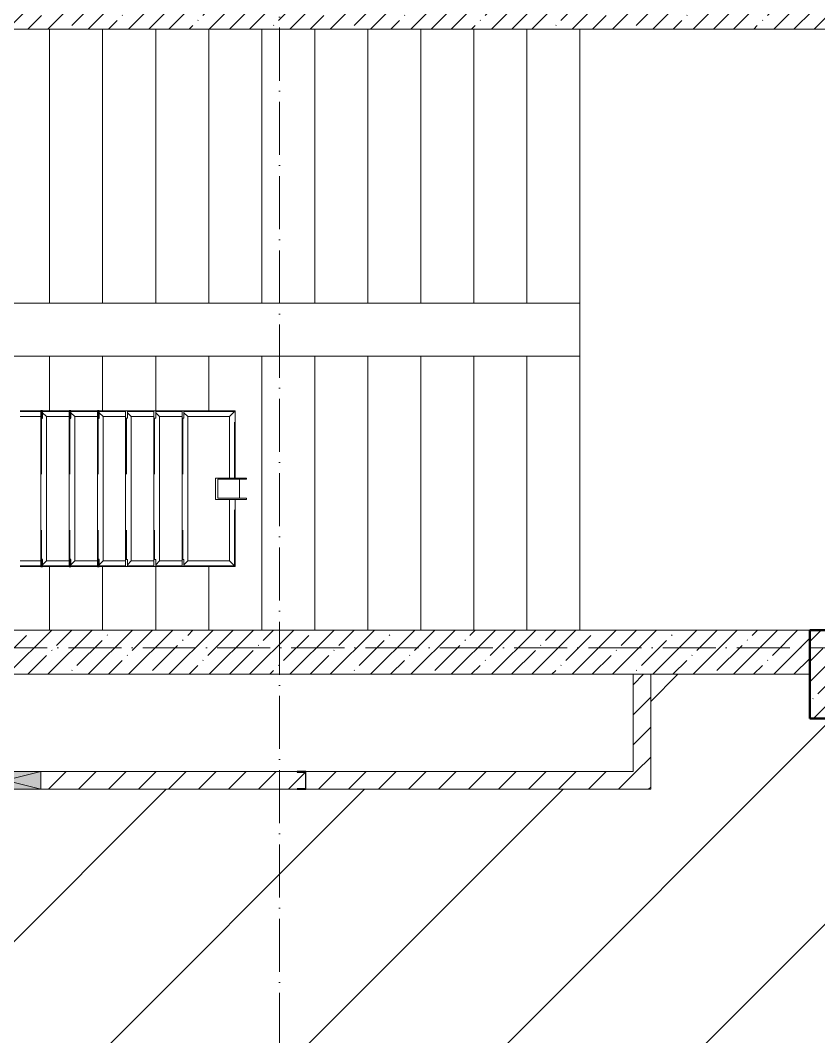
# Model space of a CAD drawing. Header units: millimetres. Extents: x -17017 to 628417, y -109036 to 199237.
# Drawn here: x 542094 to 546610, y -48735 to -42985 of the extents above; entities that cross this region are included whole.
import ezdxf

# ---------------------------------------------------------------- set-up
doc = ezdxf.new("R2010")
doc.units = ezdxf.units.MM
doc.linetypes.add('50_200_ШТРИХ_1Т_ш5_п1_п1_', pattern=[700, 500, -100, 0, -100])
doc.linetypes.add('Штрих', pattern=[635, 317.5, -317.5])
for name, color, linetype, lineweight in [('A-DETL-GENF-OTLN', 7, 'Continuous', 9), ('A-GENM-____-HDLN', 7, 'Штрих', 9), ('A-GENM-____-MCUT', 7, 'Continuous', 25), ('A-GENM-____-OTLN', 7, 'Continuous', 9), ('A-GENM-____-OTLN-1', 7, 'Continuous', 25), ('A-GLAZ-____-OTLN', 7, 'Continuous', 9), ('A-WALL-____-MCUT-1', 7, 'Continuous', 9), ('A-WALL-____-PATT-1', 7, 'Continuous', 9), ('A-WALL-FNSH-MCUT-1', 7, 'Continuous', 9), ('S-COLS-____-MCUT', 7, 'Continuous', 50), ('S-COLS-____-OTLN', 7, 'Continuous', 9), ('S-GRID-____-OTLN-1', 7, '50_200_ШТРИХ_1Т_ш5_п1_п1_', 9), ('S-STRS-____-OTLN-1', 7, 'Continuous', 9), ('стяжа', 7, 'Continuous', 30)]:
    doc.layers.add(name, color=color, linetype=linetype, lineweight=lineweight)
pattern_1 = [(45, (523510.01, -90515.61), (-84.8528, 84.8528), [])]
pattern_2 = [(45, (523510, -90515.61), (-114.04925, 114.04925), []), (45, (523624.06, -90515.61), (-114.04925, 114.04925), [201.612, -40.322, 3.353, -36.97])]

# ---------------------------------------------------------------- blocks, each defined once
blk = doc.blocks.new('ОМ_Труба_ГОСТ 8639-82 - ОМ_Труба_ГОСТ 8639-82-26350154-АР1_План отверстий 3 этажа в осях 1-64_А-ГГ')
at = {"layer": 'A-GENM-____-OTLN'}
for p, q in [((19689.1, 44821), (19689.1, 44941)), ((19689.1, 44941), (19864.1, 44941)), ((19864.1, 44935), (19701.2, 44935)), ((19701.2, 44935), (19701.2, 44827)), ((19824, 44935), (19824, 44827)), ((19864.1, 44941), (19864.1, 44935)), ((19864.1, 44821), (19689.1, 44821)), ((19701.2, 44827), (19864.1, 44827)), ((19864.1, 44827), (19864.1, 44821))]:
    blk.add_line(p, q, dxfattribs=at)
blk = doc.blocks.new('ОМ_Уголок_ГОСТ 8509-93 - ОМ_Уголок_ГОСТ 8509-93-26349651-АР1_План отверстий 3 этажа в осях 1-64_А-ГГ')
at = {"layer": 'A-GENM-____-HDLN'}
for p, q in [((4, -4), (380, -4)), ((500, -4), (876, -4))]:
    blk.add_line(p, q, dxfattribs=at)
at = {"layer": 'A-GENM-____-OTLN'}
for p, q in [((380, 0), (0, 0)), ((32, -32), (0, 0)), ((32, -32), (380, -32)), ((880, 0), (500, 0)), ((500, -32), (848, -32)), ((880, 0), (848, -32))]:
    blk.add_line(p, q, dxfattribs=at)
blk = doc.blocks.new('ОМ_Уголок_ГОСТ 8509-93 - ОМ_Уголок_ГОСТ 8509-93-V88-АР1_План отверстий 3 этажа в осях 1-64_А-ГГ')
at = {"layer": 'A-GENM-____-HDLN'}
blk.add_line((40, -4), (840, -4), dxfattribs=at)
at = {"layer": 'A-GENM-____-OTLN'}
for p, q in [((32, -32), (10, -10)), ((32, -32), (848, -32)), ((840, 0), (40, 0)), ((870, -10), (848, -32))]:
    blk.add_line(p, q, dxfattribs=at)
blk = doc.blocks.new('ОМ_Уголок_ГОСТ 8509-93 - ОМ_Уголок_ГОСТ 8509-93-19082047-АР1_План отверстий 3 этажа в осях 1-64_А-ГГ')
at = {"layer": 'A-GENM-____-HDLN'}
blk.add_line((10, -4), (296, -4), dxfattribs=at)
at = {"layer": 'A-GENM-____-OTLN'}
for p, q in [((300, 0), (10, 0)), ((32, -32), (10, -10)), ((32, -32), (268, -32)), ((300, 0), (268, -32))]:
    blk.add_line(p, q, dxfattribs=at)
blk = doc.blocks.new('ОМ_Уголок_ГОСТ 8509-93 - ОМ_Уголок_ГОСТ 8509-93-V89-АР1_План отверстий 3 этажа в осях 1-64_А-ГГ')
at = {"layer": 'A-GENM-____-HDLN'}
blk.add_line((4, -4), (290, -4), dxfattribs=at)
at = {"layer": 'A-GENM-____-OTLN'}
for p, q in [((290, 0), (0, 0)), ((32, -32), (0, 0)), ((32, -32), (268, -32)), ((290, -10), (268, -32))]:
    blk.add_line(p, q, dxfattribs=at)
blk = doc.blocks.new('ОМ_Уголок_ГОСТ 8509-93 - ОМ_Уголок_ГОСТ 8509-93-V90-АР1_План отверстий 3 этажа в осях 1-64_А-ГГ')
at = {"layer": 'A-GENM-____-HDLN'}
blk.add_line((10, -4), (160, -4), dxfattribs=at)
at = {"layer": 'A-GENM-____-OTLN'}
for p, q in [((160, 0), (10, 0)), ((32, -32), (10, -10)), ((32, -32), (160, -32))]:
    blk.add_line(p, q, dxfattribs=at)
blk = doc.blocks.new('ОМ_Уголок_ГОСТ 8509-93 - ОМ_Уголок_ГОСТ 8509-93-V91-АР1_План отверстий 3 этажа в осях 1-64_А-ГГ')
at = {"layer": 'A-GENM-____-HDLN'}
blk.add_line((140, -4), (290, -4), dxfattribs=at)
at = {"layer": 'A-GENM-____-OTLN'}
for p, q in [((290, 0), (140, 0)), ((140, -32), (268, -32)), ((290, -10), (268, -32))]:
    blk.add_line(p, q, dxfattribs=at)
blk = doc.blocks.new('ОМ_Уголок_ГОСТ 8509-93 - ОМ_Уголок_ГОСТ 8509-93-V93-АР1_План отверстий 3 этажа в осях 1-64_А-ГГ')
at = {"layer": 'A-GENM-____-HDLN'}
blk.add_line((44.3, -4), (160, -4), dxfattribs=at)
at = {"layer": 'A-GENM-____-OTLN'}
for p, q in [((160, 0), (44.3, 0)), ((44.3, -32), (160, -32))]:
    blk.add_line(p, q, dxfattribs=at)
blk = doc.blocks.new('ОМ_Уголок_ГОСТ 8509-93 - ОМ_Уголок_ГОСТ 8509-93-V94-АР1_План отверстий 3 этажа в осях 1-64_А-ГГ')
at = {"layer": 'A-GENM-____-HDLN'}
blk.add_line((140, -4), (255.7, -4), dxfattribs=at)
at = {"layer": 'A-GENM-____-OTLN'}
for p, q in [((255.7, 0), (140, 0)), ((140, -32), (255.7, -32))]:
    blk.add_line(p, q, dxfattribs=at)
blk = doc.blocks.new('ОМ_Полоса_Трапеция прямоугольная_Прокат_ГОСТ 103-2006 - ОМ_Полоса_Трапеция прямоугольная_Прокат_ГОСТ 103-2006-19082130-АР1_План отверстий 3 этажа в осях 1-64_А-ГГ')
at = {"layer": 'A-GENM-____-OTLN'}
for p, q in [((19500, 45321), (19510, 45321)), ((19500, 45281), (19500, 45321)), ((19510, 45321), (19510, 45281)), ((19510, 45281), (19500, 45281))]:
    blk.add_line(p, q, dxfattribs=at)
blk = doc.blocks.new('ОМ_Полоса_Трапеция прямоугольная_Прокат_ГОСТ 103-2006 - ОМ_Полоса_Трапеция прямоугольная_Прокат_ГОСТ 103-2006-V96-АР1_План отверстий 3 этажа в осях 1-64_А-ГГ')
at = {"layer": 'A-GENM-____-MCUT'}
for p, q in [((19030, 45321), (19020, 45321)), ((19020, 45321), (19020, 45281)), ((19030, 45281), (19030, 45321)), ((19020, 45281), (19030, 45281))]:
    blk.add_line(p, q, dxfattribs=at)
blk = doc.blocks.new('ОМ_Полоса_Трапеция прямоугольная_Прокат_ГОСТ 103-2006 - ОМ_Полоса_Трапеция прямоугольная_Прокат_ГОСТ 103-2006-V97-АР1_План отверстий 3 этажа в осях 1-64_А-ГГ')
at = {"layer": 'A-GENM-____-MCUT'}
for p, q in [((18870, 45321), (18860, 45321)), ((18860, 45321), (18860, 45281)), ((18870, 45281), (18870, 45321)), ((18860, 45281), (18870, 45281))]:
    blk.add_line(p, q, dxfattribs=at)
blk = doc.blocks.new('ОМ_Полоса_Трапеция прямоугольная_Прокат_ГОСТ 103-2006 - ОМ_Полоса_Трапеция прямоугольная_Прокат_ГОСТ 103-2006-V98-АР1_План отверстий 3 этажа в осях 1-64_А-ГГ')
at = {"layer": 'A-GENM-____-MCUT'}
for p, q in [((18710, 45321), (18700, 45321)), ((18700, 45321), (18700, 45281)), ((18710, 45281), (18710, 45321)), ((18700, 45281), (18710, 45281))]:
    blk.add_line(p, q, dxfattribs=at)
blk = doc.blocks.new('ОМ_Полоса_Трапеция прямоугольная_Прокат_ГОСТ 103-2006 - ОМ_Полоса_Трапеция прямоугольная_Прокат_ГОСТ 103-2006-19082170-АР1_План отверстий 3 этажа в осях 1-64_А-ГГ')
at = {"layer": 'A-GENM-____-OTLN'}
for p, q in [((19500, 44481), (19510, 44481)), ((19500, 44441), (19500, 44481)), ((19510, 44481), (19510, 44441)), ((19510, 44441), (19500, 44441))]:
    blk.add_line(p, q, dxfattribs=at)
blk = doc.blocks.new('ОМ_Полоса_Трапеция прямоугольная_Прокат_ГОСТ 103-2006 - ОМ_Полоса_Трапеция прямоугольная_Прокат_ГОСТ 103-2006-V99-АР1_План отверстий 3 этажа в осях 1-64_А-ГГ')
at = {"layer": 'A-GENM-____-MCUT'}
for p, q in [((19030, 44481), (19020, 44481)), ((19020, 44481), (19020, 44441)), ((19030, 44441), (19030, 44481)), ((19020, 44441), (19030, 44441))]:
    blk.add_line(p, q, dxfattribs=at)
blk = doc.blocks.new('ОМ_Полоса_Трапеция прямоугольная_Прокат_ГОСТ 103-2006 - ОМ_Полоса_Трапеция прямоугольная_Прокат_ГОСТ 103-2006-V100-АР1_План отверстий 3 этажа в осях 1-64_А-ГГ')
at = {"layer": 'A-GENM-____-MCUT'}
for p, q in [((18870, 44481), (18860, 44481)), ((18860, 44481), (18860, 44441)), ((18870, 44441), (18870, 44481)), ((18860, 44441), (18870, 44441))]:
    blk.add_line(p, q, dxfattribs=at)
blk = doc.blocks.new('ОМ_Полоса_Трапеция прямоугольная_Прокат_ГОСТ 103-2006 - ОМ_Полоса_Трапеция прямоугольная_Прокат_ГОСТ 103-2006-V101-АР1_План отверстий 3 этажа в осях 1-64_А-ГГ')
at = {"layer": 'A-GENM-____-MCUT'}
for p, q in [((18710, 44481), (18700, 44481)), ((18700, 44481), (18700, 44441)), ((18710, 44441), (18710, 44481)), ((18700, 44441), (18710, 44441))]:
    blk.add_line(p, q, dxfattribs=at)
blk = doc.blocks.new('BSC_Колонна _Прямоугольная - 500х500-V152-АР1_План отверстий 3 этажа в осях 1-64_А-ГГ')
at = {"layer": 'S-COLS-____-OTLN'}
h = blk.add_hatch(dxfattribs=at)
h.set_pattern_fill('FP_175', color=256, style=0, pattern_type=2)
h.set_pattern_definition([(45, (-23300, -43831.04), (-114.04925, 114.04925), []), (45, (-23185.95, -43831.04), (-114.04925, 114.04925), [201.613, -40.323, 3.353, -36.97])])
h.paths.add_polyline_path([(-250, -250), (250, -250), (250, 250), (-250, 250)], flags=0)
at = {"layer": 'S-COLS-____-MCUT'}
for p, q in [((250, 250), (-250, 250)), ((-250, 250), (-250, -250)), ((250, -250), (250, 250)), ((-250, -250), (250, -250))]:
    blk.add_line(p, q, dxfattribs=at)
blk = doc.blocks.new('154_Фахверк_СКБ_Швеллер - Тип_100_3960-28318856-АР1_План отверстий 3 этажа в осях 1-64_А-ГГ')
at = {"layer": 'A-GENM-____-MCUT'}
for p, q in [((175, 50), (125, 50)), ((125, 50), (125, -50)), ((128, 47), (175, 47)), ((128, -47), (128, 47)), ((175, 47), (175, 50)), ((125, -50), (175, -50)), ((175, -47), (128, -47)), ((175, -50), (175, -47))]:
    blk.add_line(p, q, dxfattribs=at)
blk = doc.blocks.new('AR_Отверстие прямоугольное _в стене__БезПР - AR_Отверстие прямоугольное _в стене__БезПР-36899498-АР1_План отверстий 3 этажа в осях 1-64_А-ГГ')
at = {"layer": 'A-GLAZ-____-OTLN'}
blk.add_hatch(color=256, dxfattribs=at).paths.add_polyline_path([(200, -50), (200, 50), (-200, 50), (-200, -50)], flags=0)
at = {"layer": 'A-DETL-GENF-OTLN'}
for p, q in [((-200, -50), (-200, 50)), ((-200, 50), (200, 50)), ((200, 50), (-200, -50)), ((-200, 50), (200, -50)), ((200, 50), (-200, 50)), ((-200, 50), (-200, -50)), ((200, 50), (200, -50)), ((200, -50), (200, 50)), ((200, -50), (-200, -50)), ((-200, -50), (200, -50))]:
    blk.add_line(p, q, dxfattribs=at)
at = {"layer": 'A-GLAZ-____-OTLN'}
blk.add_line((200, 50), (-200, 50), dxfattribs=at)
blk = doc.blocks.new('3эт')
at = {"layer": 'S-GRID-____-OTLN-1', "color": 251, "ltscale": 0.6, "true_color": 0x636466}
for p, q in [((303820.7, -91346.1), (303820.7, -36982.5)), ((279101.9, -42882.4), (310478.4, -42882.4))]:
    blk.add_line(p, q, dxfattribs=at)

msp = doc.modelspace()

# ---------------------------------------------------------------- hatches: boundary and pattern name
h = msp.add_hatch()
h.set_pattern_fill('ANSI31', color=5, scale=250)
h.set_pattern_definition([(45, (239739.3, -3652.16), (-561.266, 561.266), [])])
h.paths.add_polyline_path([(546810, -49984.6), (546804, -49984.6), (546804, -49909.6), (546805.8, -49584.6), (546710, -49584.6), (546710, -49184.6), (546810, -49184.6), (546810, -48809.6), (546804, -48809.6), (546804, -48734.6), (546810, -46934.6), (546560, -46934.6), (546560, -46684.6), (545660, -46684.6), (545660, -47334.6), (543710, -47334.6), (543660, -47334.6), (542210, -47334.6), (541810, -47334.6), (539310, -47334.6), (539310, -46684.6), (538410, -46684.6), (538410, -48134.6), (538066, -48134.6), (538066, -48184.6), (538060, -48214.6), (538060, -48184.6), (537991, -48184.6), (537929, -48184.6), (537860, -48184.6), (537860, -49009.6), (537860, -49078.6), (537929, -49078.6), (537991, -49079.6), (537991, -49078.6), (538060, -49078.6), (538060, -49009.6), (538066, -49009.6), (538066, -49134.6), (538310, -49134.6), (538310, -55609.6), (538316, -55609.6), (538316, -55684.6), (538310, -55984.6), (538310, -56384.6), (538310, -57384.6), (538316, -57384.6), (538316, -57459.6), (538312.8, -57634.6), (546060, -57634.6), (546060, -57784.6), (546360, -57784.6), (546810, -57784.6), (546810, -55984.6), (546804, -55984.6), (546804, -55909.6), (546810, -54859.6), (546804, -54859.6), (546804, -54784.6), (546810, -52984.6), (546804, -52984.6), (546804, -52909.6), (546808.1, -52484.6), (546710, -52484.6), (546710, -52284.6), (546360, -52284.6), (546360, -51784.6), (546810, -51784.6)])
h.paths.add_polyline_path([(541147.3, -53208.7), (542805.6, -53208.7), (542805.6, -52008.7), (541147.3, -52008.7)], flags=24)
at = {"layer": 'A-WALL-____-PATT-1'}
h = msp.add_hatch(dxfattribs=at)
h.set_pattern_fill('FP_38', color=256, style=0, pattern_type=2)
h.set_pattern_definition(pattern_2)
h.paths.add_polyline_path([(546810, -43034.6), (547060, -43034.6), (547060, -42784.6), (539110, -42784.6), (539110, -43034.6), (544705.9, -43034.6)], flags=0)
h = msp.add_hatch(dxfattribs=at)
h.set_pattern_fill('FP_38', color=256, style=0, pattern_type=2)
h.set_pattern_definition(pattern_2)
h.paths.add_polyline_path([(546560, -46684.6), (546560, -46434.6), (538110, -46434.6), (538110, -46684.6), (544705.9, -46684.6)], flags=0)
h = msp.add_hatch(dxfattribs=at)
h.set_pattern_fill('FP_4', color=256, style=0, pattern_type=2)
h.set_pattern_definition(pattern_1)
h.paths.add_polyline_path([(545660, -47234.6), (545660, -46684.6), (545560, -46684.6), (545560, -47234.6)], flags=0)
h = msp.add_hatch(dxfattribs=at)
h.set_pattern_fill('FP_4', color=256, style=0, pattern_type=2)
h.set_pattern_definition(pattern_1)
h.paths.add_polyline_path([(545660, -47334.6), (545660, -47234.6), (543710, -47234.6), (543710, -47334.6), (544705.9, -47334.6)], flags=0)
h.paths.add_polyline_path([(543660, -47334.6), (543660, -47331.6), (543707, -47331.6), (543707, -47237.6), (543660, -47237.6), (543660, -47234.6), (542210, -47234.6), (542210, -47334.6), (542938.4, -47334.6)], flags=0)
h.paths.add_polyline_path([(541810, -47334.6), (541810, -47234.6), (539410, -47234.6), (539410, -47334.6), (541171, -47334.6)], flags=0)

# ---------------------------------------------------------------- linework, layer by layer
at = {"layer": 'A-WALL-____-MCUT-1'}
for p, q in [((539110, -43034.6), (546810, -43034.6)), ((546560, -46434.6), (538110, -46434.6)), ((538060, -46684.6), (546560, -46684.6))]:
    msp.add_line(p, q, dxfattribs=at)
at = {"layer": 'A-WALL-FNSH-MCUT-1'}
for p, q in [((545560, -46684.6), (545560, -47234.6)), ((545660, -47334.6), (545660, -46684.6)), ((543660, -47234.6), (542210, -47234.6)), ((545560, -47234.6), (543710, -47234.6)), ((542210, -47334.6), (543660, -47334.6)), ((543710, -47334.6), (545660, -47334.6))]:
    msp.add_line(p, q, dxfattribs=at)
at = {"layer": 'S-STRS-____-OTLN-1'}
for p, q in [((542260, -44584.6), (542260, -43034.6)), ((542260, -44584.6), (542260, -43034.6)), ((542560, -44584.6), (542560, -43034.6)), ((542560, -44584.6), (542560, -43034.6)), ((542860, -44584.6), (542860, -43034.6)), ((542860, -44584.6), (542860, -43034.6)), ((543160, -44584.6), (543160, -43034.6)), ((543160, -44584.6), (543160, -43034.6)), ((543460, -44584.6), (543460, -43034.6)), ((543460, -44584.6), (543460, -43034.6)), ((543760, -44584.6), (543760, -43034.6)), ((543760, -44584.6), (543760, -43034.6)), ((544060, -44584.6), (544060, -43034.6)), ((544060, -44584.6), (544060, -43034.6)), ((544360, -44584.6), (544360, -43034.6)), ((544360, -44584.6), (544360, -43034.6)), ((544660, -44584.6), (544660, -43034.6)), ((544660, -44584.6), (544660, -43034.6)), ((544960, -44584.6), (544960, -43034.6)), ((544960, -44584.6), (544960, -43034.6)), ((545260, -44584.6), (545260, -43034.6)), ((545260, -44584.6), (545260, -43034.6)), ((542260, -44584.6), (541960, -44584.6)), ((542560, -44584.6), (542260, -44584.6)), ((542860, -44584.6), (542560, -44584.6)), ((543160, -44584.6), (542860, -44584.6)), ((543460, -44584.6), (543160, -44584.6)), ((543760, -44584.6), (543460, -44584.6)), ((544060, -44584.6), (543760, -44584.6)), ((544360, -44584.6), (544060, -44584.6)), ((544660, -44584.6), (544360, -44584.6)), ((544960, -44584.6), (544660, -44584.6)), ((545260, -44584.6), (544960, -44584.6)), ((545260, -44584.6), (545260, -44884.6)), ((541960, -44884.6), (542260, -44884.6)), ((542260, -44884.6), (542560, -44884.6)), ((542260, -44884.6), (542260, -45194.6)), ((542260, -44884.6), (542260, -45194.6)), ((542560, -44884.6), (542860, -44884.6)), ((542560, -44884.6), (542560, -45194.6)), ((542560, -44884.6), (542560, -45194.6)), ((542860, -44884.6), (543160, -44884.6)), ((542860, -44884.6), (542860, -45194.6)), ((542860, -44884.6), (542860, -45194.6)), ((543160, -44884.6), (543460, -44884.6)), ((543160, -44884.6), (543160, -45194.6)), ((543160, -44884.6), (543160, -45194.6)), ((543460, -44884.6), (543760, -44884.6)), ((543460, -44884.6), (543460, -46434.6)), ((543460, -44884.6), (543460, -46434.6)), ((543760, -44884.6), (544060, -44884.6)), ((543760, -44884.6), (543760, -46434.6)), ((543760, -44884.6), (543760, -46434.6)), ((544060, -44884.6), (544360, -44884.6)), ((544060, -44884.6), (544060, -46434.6)), ((544060, -44884.6), (544060, -46434.6)), ((544360, -44884.6), (544660, -44884.6)), ((544360, -44884.6), (544360, -46434.6)), ((544360, -44884.6), (544360, -46434.6)), ((544660, -44884.6), (544960, -44884.6)), ((544660, -44884.6), (544660, -46434.6)), ((544660, -44884.6), (544660, -46434.6)), ((544960, -44884.6), (545260, -44884.6)), ((544960, -44884.6), (544960, -46434.6)), ((544960, -44884.6), (544960, -46434.6)), ((545260, -44884.6), (545260, -46434.6)), ((545260, -44884.6), (545260, -46434.6)), ((542260, -46074.6), (542260, -46434.6)), ((542260, -46074.6), (542260, -46434.6)), ((542560, -46074.6), (542560, -46434.6)), ((542560, -46074.6), (542560, -46434.6)), ((542860, -46074.6), (542860, -46434.6)), ((542860, -46074.6), (542860, -46434.6)), ((543160, -46074.6), (543160, -46434.6)), ((543160, -46074.6), (543160, -46434.6))]:
    msp.add_line(p, q, dxfattribs=at)

# ---------------------------------------------------------------- block references
at = {"layer": 'A-GENM-____-OTLN', "extrusion": (0, 0, -1)}
for name, p in [('ОМ_Уголок_ГОСТ 8509-93 - ОМ_Уголок_ГОСТ 8509-93-V94-АР1_План отверстий 3 этажа в осях 1-64_А-ГГ', (-542350, -45194.6)), ('ОМ_Уголок_ГОСТ 8509-93 - ОМ_Уголок_ГОСТ 8509-93-V91-АР1_План отверстий 3 этажа в осях 1-64_А-ГГ', (-542510, -45194.6)), ('ОМ_Уголок_ГОСТ 8509-93 - ОМ_Уголок_ГОСТ 8509-93-V91-АР1_План отверстий 3 этажа в осях 1-64_А-ГГ', (-542670, -45194.6)), ('ОМ_Уголок_ГОСТ 8509-93 - ОМ_Уголок_ГОСТ 8509-93-V91-АР1_План отверстий 3 этажа в осях 1-64_А-ГГ', (-542830, -45194.6)), ('ОМ_Уголок_ГОСТ 8509-93 - ОМ_Уголок_ГОСТ 8509-93-V91-АР1_План отверстий 3 этажа в осях 1-64_А-ГГ', (-542990, -45194.6)), ('ОМ_Уголок_ГОСТ 8509-93 - ОМ_Уголок_ГОСТ 8509-93-V91-АР1_План отверстий 3 этажа в осях 1-64_А-ГГ', (-543150, -45194.6)), ('ОМ_Уголок_ГОСТ 8509-93 - ОМ_Уголок_ГОСТ 8509-93-V89-АР1_План отверстий 3 этажа в осях 1-64_А-ГГ', (-543310, -45194.6))]:
    msp.add_blockref(name, p, dxfattribs=at)
at = {"layer": 'A-GENM-____-OTLN'}
for name, p in [('ОМ_Полоса_Трапеция прямоугольная_Прокат_ГОСТ 103-2006 - ОМ_Полоса_Трапеция прямоугольная_Прокат_ГОСТ 103-2006-V98-АР1_План отверстий 3 этажа в осях 1-64_А-ГГ', (523510, -90515.6)), ('ОМ_Полоса_Трапеция прямоугольная_Прокат_ГОСТ 103-2006 - ОМ_Полоса_Трапеция прямоугольная_Прокат_ГОСТ 103-2006-V97-АР1_План отверстий 3 этажа в осях 1-64_А-ГГ', (523510, -90515.6)), ('ОМ_Полоса_Трапеция прямоугольная_Прокат_ГОСТ 103-2006 - ОМ_Полоса_Трапеция прямоугольная_Прокат_ГОСТ 103-2006-V96-АР1_План отверстий 3 этажа в осях 1-64_А-ГГ', (523510, -90515.6)), ('ОМ_Полоса_Трапеция прямоугольная_Прокат_ГОСТ 103-2006 - ОМ_Полоса_Трапеция прямоугольная_Прокат_ГОСТ 103-2006-19082130-АР1_План отверстий 3 этажа в осях 1-64_А-ГГ', (523190, -90515.6)), ('ОМ_Полоса_Трапеция прямоугольная_Прокат_ГОСТ 103-2006 - ОМ_Полоса_Трапеция прямоугольная_Прокат_ГОСТ 103-2006-19082130-АР1_План отверстий 3 этажа в осях 1-64_А-ГГ', (523350, -90515.6)), ('ОМ_Полоса_Трапеция прямоугольная_Прокат_ГОСТ 103-2006 - ОМ_Полоса_Трапеция прямоугольная_Прокат_ГОСТ 103-2006-19082130-АР1_План отверстий 3 этажа в осях 1-64_А-ГГ', (523510, -90515.6)), ('ОМ_Труба_ГОСТ 8639-82 - ОМ_Труба_ГОСТ 8639-82-26350154-АР1_План отверстий 3 этажа в осях 1-64_А-ГГ', (523510, -90515.6)), ('ОМ_Полоса_Трапеция прямоугольная_Прокат_ГОСТ 103-2006 - ОМ_Полоса_Трапеция прямоугольная_Прокат_ГОСТ 103-2006-V101-АР1_План отверстий 3 этажа в осях 1-64_А-ГГ', (523510, -90515.6)), ('ОМ_Полоса_Трапеция прямоугольная_Прокат_ГОСТ 103-2006 - ОМ_Полоса_Трапеция прямоугольная_Прокат_ГОСТ 103-2006-V100-АР1_План отверстий 3 этажа в осях 1-64_А-ГГ', (523510, -90515.6)), ('ОМ_Полоса_Трапеция прямоугольная_Прокат_ГОСТ 103-2006 - ОМ_Полоса_Трапеция прямоугольная_Прокат_ГОСТ 103-2006-V99-АР1_План отверстий 3 этажа в осях 1-64_А-ГГ', (523510, -90515.6)), ('ОМ_Полоса_Трапеция прямоугольная_Прокат_ГОСТ 103-2006 - ОМ_Полоса_Трапеция прямоугольная_Прокат_ГОСТ 103-2006-19082170-АР1_План отверстий 3 этажа в осях 1-64_А-ГГ', (523190, -90515.6)), ('ОМ_Полоса_Трапеция прямоугольная_Прокат_ГОСТ 103-2006 - ОМ_Полоса_Трапеция прямоугольная_Прокат_ГОСТ 103-2006-19082170-АР1_План отверстий 3 этажа в осях 1-64_А-ГГ', (523350, -90515.6)), ('ОМ_Полоса_Трапеция прямоугольная_Прокат_ГОСТ 103-2006 - ОМ_Полоса_Трапеция прямоугольная_Прокат_ГОСТ 103-2006-19082170-АР1_План отверстий 3 этажа в осях 1-64_А-ГГ', (523510, -90515.6))]:
    msp.add_blockref(name, p, dxfattribs=at)
at = {"layer": 'A-GENM-____-OTLN', "extrusion": (0, 0, -1)}
for name, p, rotation in [('ОМ_Уголок_ГОСТ 8509-93 - ОМ_Уголок_ГОСТ 8509-93-26349651-АР1_План отверстий 3 этажа в осях 1-64_А-ГГ', (-543310, -46074.6), 89.99999999999908), ('ОМ_Уголок_ГОСТ 8509-93 - ОМ_Уголок_ГОСТ 8509-93-V88-АР1_План отверстий 3 этажа в осях 1-64_А-ГГ', (-542210, -45194.6), 269.9999999999989), ('ОМ_Уголок_ГОСТ 8509-93 - ОМ_Уголок_ГОСТ 8509-93-V88-АР1_План отверстий 3 этажа в осях 1-64_А-ГГ', (-542370, -45194.6), 269.9999999999989), ('ОМ_Уголок_ГОСТ 8509-93 - ОМ_Уголок_ГОСТ 8509-93-V88-АР1_План отверстий 3 этажа в осях 1-64_А-ГГ', (-542530, -45194.6), 269.9999999999989), ('ОМ_Уголок_ГОСТ 8509-93 - ОМ_Уголок_ГОСТ 8509-93-V88-АР1_План отверстий 3 этажа в осях 1-64_А-ГГ', (-542690, -45194.6), 269.9999999999989), ('ОМ_Уголок_ГОСТ 8509-93 - ОМ_Уголок_ГОСТ 8509-93-V88-АР1_План отверстий 3 этажа в осях 1-64_А-ГГ', (-542850, -45194.6), 269.9999999999989), ('ОМ_Уголок_ГОСТ 8509-93 - ОМ_Уголок_ГОСТ 8509-93-V88-АР1_План отверстий 3 этажа в осях 1-64_А-ГГ', (-543010, -45194.6), 269.9999999999989), ('ОМ_Уголок_ГОСТ 8509-93 - ОМ_Уголок_ГОСТ 8509-93-V93-АР1_План отверстий 3 этажа в осях 1-64_А-ГГ', (-542050, -46074.6), 180), ('ОМ_Уголок_ГОСТ 8509-93 - ОМ_Уголок_ГОСТ 8509-93-V90-АР1_План отверстий 3 этажа в осях 1-64_А-ГГ', (-542210, -46074.6), 180), ('ОМ_Уголок_ГОСТ 8509-93 - ОМ_Уголок_ГОСТ 8509-93-V90-АР1_План отверстий 3 этажа в осях 1-64_А-ГГ', (-542370, -46074.6), 180), ('ОМ_Уголок_ГОСТ 8509-93 - ОМ_Уголок_ГОСТ 8509-93-V90-АР1_План отверстий 3 этажа в осях 1-64_А-ГГ', (-542530, -46074.6), 180), ('ОМ_Уголок_ГОСТ 8509-93 - ОМ_Уголок_ГОСТ 8509-93-V90-АР1_План отверстий 3 этажа в осях 1-64_А-ГГ', (-542690, -46074.6), 180), ('ОМ_Уголок_ГОСТ 8509-93 - ОМ_Уголок_ГОСТ 8509-93-V90-АР1_План отверстий 3 этажа в осях 1-64_А-ГГ', (-542850, -46074.6), 180), ('ОМ_Уголок_ГОСТ 8509-93 - ОМ_Уголок_ГОСТ 8509-93-19082047-АР1_План отверстий 3 этажа в осях 1-64_А-ГГ', (-543010, -46074.6), 180)]:
    msp.add_blockref(name, p, dxfattribs=dict(at, rotation=rotation))
at = {"layer": 'A-GENM-____-OTLN-1', "rotation": 180}
msp.add_blockref('154_Фахверк_СКБ_Швеллер - Тип_100_3960-28318856-АР1_План отверстий 3 этажа в осях 1-64_А-ГГ', (543835, -47284.6), dxfattribs=at)
at = {"layer": 'A-GLAZ-____-OTLN'}
msp.add_blockref('AR_Отверстие прямоугольное _в стене__БезПР - AR_Отверстие прямоугольное _в стене__БезПР-36899498-АР1_План отверстий 3 этажа в осях 1-64_А-ГГ', (542010, -47284.6), dxfattribs=at)
at = {"layer": 'S-COLS-____-OTLN'}
msp.add_blockref('BSC_Колонна _Прямоугольная - 500х500-V152-АР1_План отверстий 3 этажа в осях 1-64_А-ГГ', (546810, -46684.6), dxfattribs=at)
at = {"layer": 'стяжа'}
msp.add_blockref('3эт', (239739.3, -3652.2), dxfattribs=at)

doc.saveas('drawing.dxf')
